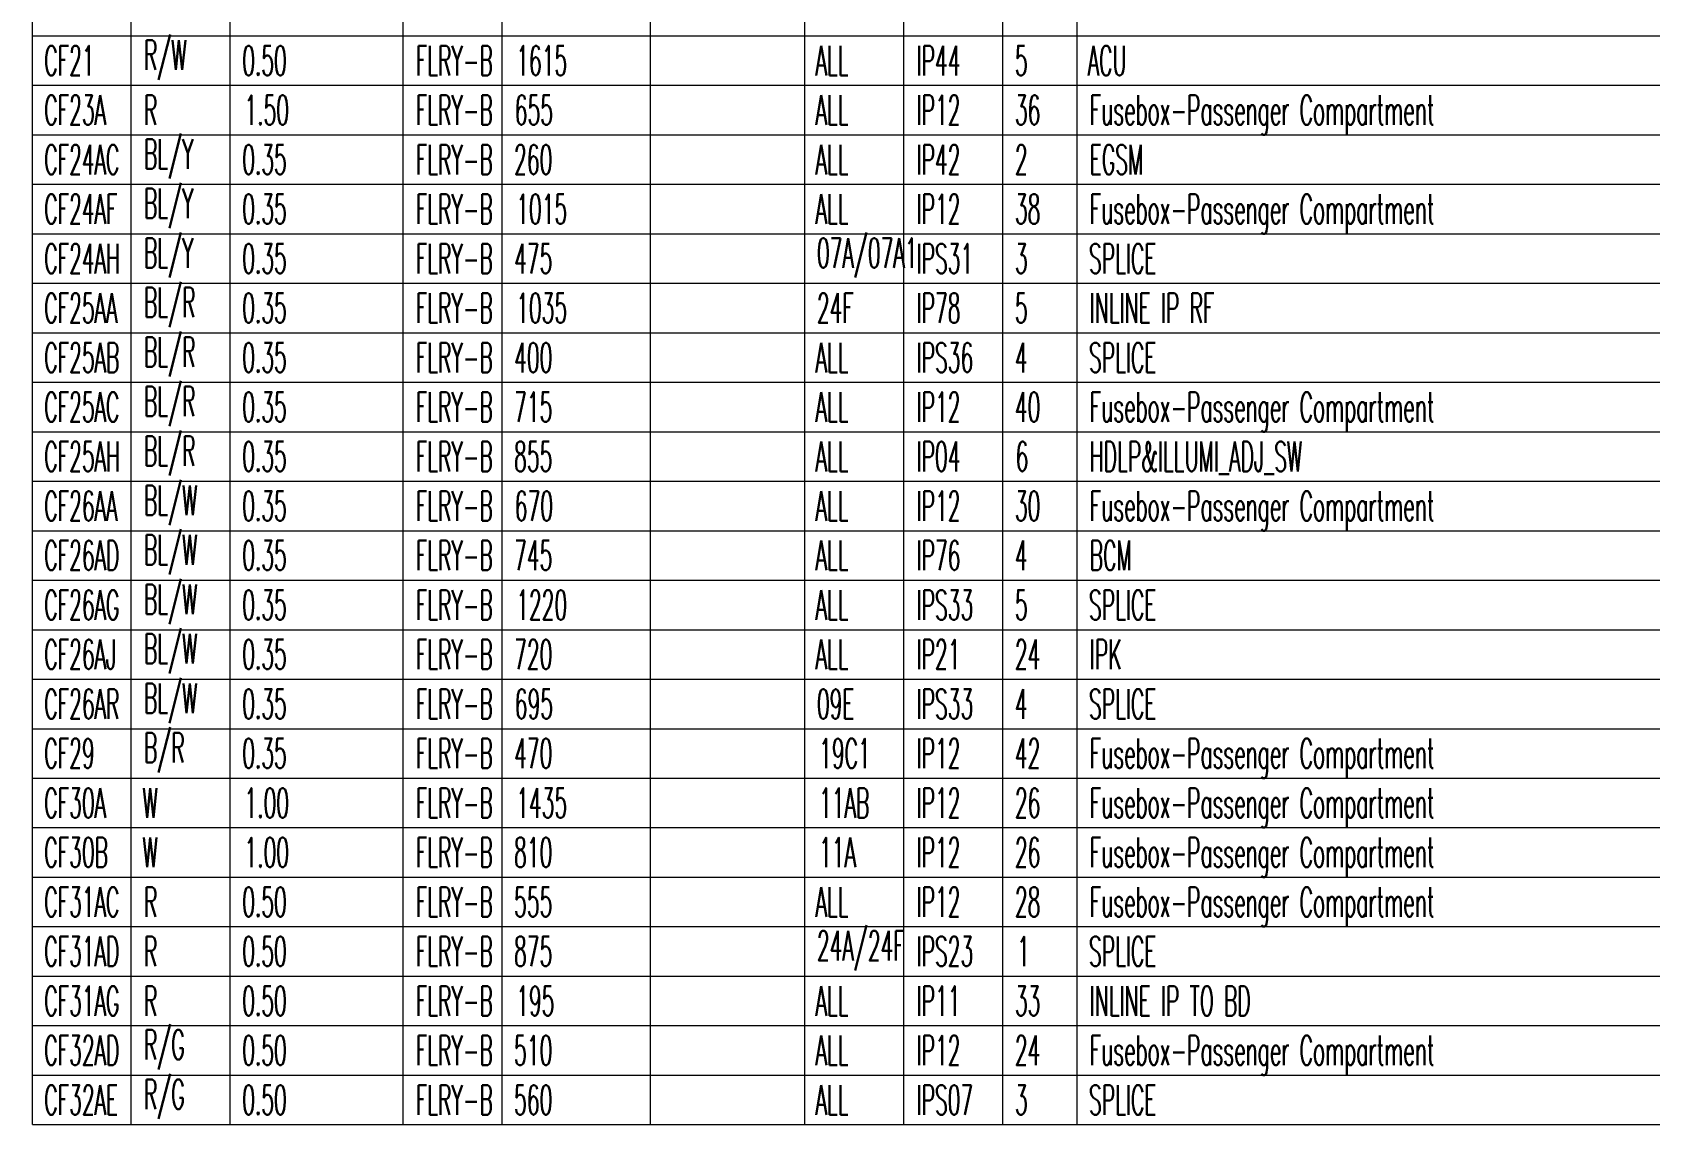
# Model space of a CAD drawing. Header units: inches. Extents: x 47316 to 59086, y 3141 to 11743.
# Drawn here: x 55095.9 to 55259.4, y 8425.2 to 8535.6 of the extents above; entities that cross this region are included whole.
import ezdxf

# ---------------------------------------------------------------- set-up
doc = ezdxf.new("R2010")
doc.units = ezdxf.units.IN
doc.header["$MEASUREMENT"] = 0
doc.styles.get("Standard").update_dxf_attribs({"font": ''})
doc.styles.get('Standard').set_extended_font_data('SimSun')

msp = doc.modelspace()

# ---------------------------------------------------------------- linework, layer by layer
at = {"color": 0, "linetype": 'Continuous', "lineweight": 15}
for p, q in [((55095.95, 8425.24), (55095.95, 8930.24)), ((55105.95, 8425.24), (55105.95, 8930.24)), ((55115.95, 8425.24), (55115.95, 8930.24)), ((55133.42, 8425.24), (55133.42, 8930.24)), ((55143.42, 8425.24), (55143.42, 8930.24)), ((55158.42, 8425.24), (55158.42, 8930.24)), ((55174.02, 8425.24), (55174.02, 8930.24)), ((55184.02, 8425.24), (55184.02, 8930.24)), ((55194.02, 8425.24), (55194.02, 8930.24)), ((55201.52, 8425.24), (55201.52, 8930.24)), ((55095.95, 8535.24), (55422.8, 8535.24)), ((55095.95, 8530.24), (55422.8, 8530.24)), ((55095.95, 8525.24), (55422.8, 8525.24)), ((55095.95, 8520.24), (55422.8, 8520.24)), ((55095.95, 8515.24), (55422.8, 8515.24)), ((55095.95, 8510.24), (55422.8, 8510.24)), ((55095.95, 8505.24), (55422.8, 8505.24)), ((55095.95, 8500.24), (55422.8, 8500.24)), ((55095.95, 8495.24), (55422.8, 8495.24)), ((55095.95, 8490.24), (55422.8, 8490.24)), ((55095.95, 8485.24), (55422.8, 8485.24)), ((55095.95, 8480.24), (55422.8, 8480.24)), ((55095.95, 8475.24), (55422.8, 8475.24)), ((55095.95, 8470.24), (55422.8, 8470.24)), ((55095.95, 8465.24), (55422.8, 8465.24)), ((55095.95, 8460.24), (55422.8, 8460.24)), ((55095.95, 8455.24), (55422.8, 8455.24)), ((55095.95, 8450.24), (55422.8, 8450.24)), ((55095.95, 8445.24), (55422.8, 8445.24)), ((55095.95, 8440.24), (55422.8, 8440.24)), ((55095.95, 8435.24), (55422.8, 8435.24)), ((55095.95, 8430.24), (55422.8, 8430.24)), ((55095.95, 8425.24), (55422.8, 8425.24))]:
    msp.add_line(p, q, dxfattribs=at)

# ---------------------------------------------------------------- texts
at = {"color": 7, "linetype": 'Continuous', "lineweight": 15, "char_height": 3, "attachment_point": 1}
for s, insert, width in [('\\Fromans.shx;\\W0.5000000000;\\T1.0000000000;\\o\\lCF21', (55097.16, 8534.24), 5.6429), ('\\Fromans.shx;\\W0.5000000000;\\T1.0000000000;\\o\\lR/W', (55107.23, 8534.81), 4.7857), ('\\Fromans.shx;\\W0.5000000000;\\T1.0000000000;\\o\\l0.50', (55117.16, 8534.24), 5), ('\\Fromans.shx;\\W0.5000000000;\\T1.0000000000;\\o\\lFLRY-B', (55134.7, 8534.24), 8.6429), ('\\Fromans.shx;\\W0.5000000000;\\T1.0000000000;\\o\\l1615', (55144.85, 8534.24), 5.7143), ('\\Fromans.shx;\\W0.5000000000;\\T1.0000000000;\\o\\lALL', (55175.09, 8534.24), 3.7143), ('\\Fromans.shx;\\W0.5000000000;\\T1.0000000000;\\o\\lIP44', (55185.3, 8534.24), 4.9286), ('\\Fromans.shx;\\W0.5000000000;\\T1.0000000000;\\o\\l5', (55195.23, 8534.24), 1.4286), ('\\Fromans.shx;\\W0.5000000000;\\T1.0000000000;\\o\\lACU', (55202.59, 8534.24), 4.3571), ('\\Fromans.shx;\\W0.5000000000;\\T1.0000000000;\\o\\lCF23A', (55097.16, 8529.24), 6.9286), ('\\Fromans.shx;\\W0.5000000000;\\T1.0000000000;\\o\\lR', (55107.23, 8529.24), 1.5), ('\\Fromans.shx;\\W0.5000000000;\\T1.0000000000;\\o\\l1.50', (55117.38, 8529.24), 5), ('\\Fromans.shx;\\W0.5000000000;\\T1.0000000000;\\o\\lFLRY-B', (55134.7, 8529.24), 8.6429), ('\\Fromans.shx;\\W0.5000000000;\\T1.0000000000;\\o\\l655', (55144.7, 8529.24), 4.2857), ('\\Fromans.shx;\\W0.5000000000;\\T1.0000000000;\\o\\lALL', (55175.09, 8529.24), 3.7143), ('\\Fromans.shx;\\W0.5000000000;\\T1.0000000000;\\o\\lIP12', (55185.3, 8529.24), 4.9286), ('\\Fromans.shx;\\W0.5000000000;\\T1.0000000000;\\o\\l36', (55195.23, 8529.24), 2.8571), ('\\Fromans.shx;\\W0.5000000000;\\T1.0000000000;\\o\\lFusebox-Passenger Compartment', (55202.8, 8529.24), 39.0714), ('\\Fromans.shx;\\W0.5000000000;\\T1.0000000000;\\o\\lBL/Y', (55107.23, 8524.81), 5.5714), ('\\Fromans.shx;\\W0.5000000000;\\T1.0000000000;\\o\\lCF24AC', (55097.16, 8524.24), 8.4286), ('\\Fromans.shx;\\W0.5000000000;\\T1.0000000000;\\o\\l0.35', (55117.16, 8524.24), 5), ('\\Fromans.shx;\\W0.5000000000;\\T1.0000000000;\\o\\lFLRY-B', (55134.7, 8524.24), 8.6429), ('\\Fromans.shx;\\W0.5000000000;\\T1.0000000000;\\o\\l260', (55144.63, 8524.24), 4.2857), ('\\Fromans.shx;\\W0.5000000000;\\T1.0000000000;\\o\\lALL', (55175.09, 8524.24), 3.7143), ('\\Fromans.shx;\\W0.5000000000;\\T1.0000000000;\\o\\lIP42', (55185.3, 8524.24), 4.9286), ('\\Fromans.shx;\\W0.5000000000;\\T1.0000000000;\\o\\l2', (55195.23, 8524.24), 1.4286), ('\\Fromans.shx;\\W0.5000000000;\\T1.0000000000;\\o\\lEGSM', (55202.8, 8524.24), 6), ('\\Fromans.shx;\\W0.5000000000;\\T1.0000000000;\\o\\lBL/Y', (55107.23, 8519.81), 5.5714), ('\\Fromans.shx;\\W0.5000000000;\\T1.0000000000;\\o\\lCF24AF', (55097.16, 8519.24), 8.2143), ('\\Fromans.shx;\\W0.5000000000;\\T1.0000000000;\\o\\l0.35', (55117.16, 8519.24), 5), ('\\Fromans.shx;\\W0.5000000000;\\T1.0000000000;\\o\\lFLRY-B', (55134.7, 8519.24), 8.6429), ('\\Fromans.shx;\\W0.5000000000;\\T1.0000000000;\\o\\l1015', (55144.85, 8519.24), 5.7143), ('\\Fromans.shx;\\W0.5000000000;\\T1.0000000000;\\o\\lALL', (55175.09, 8519.24), 3.7143), ('\\Fromans.shx;\\W0.5000000000;\\T1.0000000000;\\o\\lIP12', (55185.3, 8519.24), 4.9286), ('\\Fromans.shx;\\W0.5000000000;\\T1.0000000000;\\o\\l38', (55195.23, 8519.24), 2.8571), ('\\Fromans.shx;\\W0.5000000000;\\T1.0000000000;\\o\\lFusebox-Passenger Compartment', (55202.8, 8519.24), 39.0714), ('\\Fromans.shx;\\W0.5000000000;\\T1.0000000000;\\o\\lBL/Y', (55107.23, 8514.81), 5.5714), ('\\Fromans.shx;\\W0.5000000000;\\T1.0000000000;\\o\\l07A/07A1', (55175.23, 8514.81), 11.2857), ('\\Fromans.shx;\\W0.5000000000;\\T1.0000000000;\\o\\lCF24AH', (55097.16, 8514.24), 8.5), ('\\Fromans.shx;\\W0.5000000000;\\T1.0000000000;\\o\\l0.35', (55117.16, 8514.24), 5), ('\\Fromans.shx;\\W0.5000000000;\\T1.0000000000;\\o\\lFLRY-B', (55134.7, 8514.24), 8.6429), ('\\Fromans.shx;\\W0.5000000000;\\T1.0000000000;\\o\\l475', (55144.63, 8514.24), 4.2857), ('\\Fromans.shx;\\W0.5000000000;\\T1.0000000000;\\o\\lIPS31', (55185.3, 8514.24), 6.3571), ('\\Fromans.shx;\\W0.5000000000;\\T1.0000000000;\\o\\l3', (55195.23, 8514.24), 1.4286), ('\\Fromans.shx;\\W0.5000000000;\\T1.0000000000;\\o\\lSPLICE', (55202.73, 8514.24), 7.5714), ('\\Fromans.shx;\\W0.5000000000;\\T1.0000000000;\\o\\lBL/R', (55107.23, 8509.81), 5.7857), ('\\Fromans.shx;\\W0.5000000000;\\T1.0000000000;\\o\\lCF25AA', (55097.16, 8509.24), 8.2143), ('\\Fromans.shx;\\W0.5000000000;\\T1.0000000000;\\o\\l0.35', (55117.16, 8509.24), 5), ('\\Fromans.shx;\\W0.5000000000;\\T1.0000000000;\\o\\lFLRY-B', (55134.7, 8509.24), 8.6429), ('\\Fromans.shx;\\W0.5000000000;\\T1.0000000000;\\o\\l1035', (55144.85, 8509.24), 5.7143), ('\\Fromans.shx;\\W0.5000000000;\\T1.0000000000;\\o\\l24F', (55175.23, 8509.24), 4.1429), ('\\Fromans.shx;\\W0.5000000000;\\T1.0000000000;\\o\\lIP78', (55185.3, 8509.24), 4.9286), ('\\Fromans.shx;\\W0.5000000000;\\T1.0000000000;\\o\\l5', (55195.23, 8509.24), 1.4286), ('\\Fromans.shx;\\W0.5000000000;\\T1.0000000000;\\o\\lINLINE IP RF', (55202.8, 8509.24), 14.7143), ('\\Fromans.shx;\\W0.5000000000;\\T1.0000000000;\\o\\lBL/R', (55107.23, 8504.81), 5.7857), ('\\Fromans.shx;\\W0.5000000000;\\T1.0000000000;\\o\\lCF25AB', (55097.16, 8504.24), 8.4286), ('\\Fromans.shx;\\W0.5000000000;\\T1.0000000000;\\o\\l0.35', (55117.16, 8504.24), 5), ('\\Fromans.shx;\\W0.5000000000;\\T1.0000000000;\\o\\lFLRY-B', (55134.7, 8504.24), 8.6429), ('\\Fromans.shx;\\W0.5000000000;\\T1.0000000000;\\o\\l400', (55144.63, 8504.24), 4.2857), ('\\Fromans.shx;\\W0.5000000000;\\T1.0000000000;\\o\\lALL', (55175.09, 8504.24), 3.7143), ('\\Fromans.shx;\\W0.5000000000;\\T1.0000000000;\\o\\lIPS36', (55185.3, 8504.24), 6.3571), ('\\Fromans.shx;\\W0.5000000000;\\T1.0000000000;\\o\\l4', (55195.23, 8504.24), 1.4286), ('\\Fromans.shx;\\W0.5000000000;\\T1.0000000000;\\o\\lSPLICE', (55202.73, 8504.24), 7.5714), ('\\Fromans.shx;\\W0.5000000000;\\T1.0000000000;\\o\\lBL/R', (55107.23, 8499.81), 5.7857), ('\\Fromans.shx;\\W0.5000000000;\\T1.0000000000;\\o\\lCF25AC', (55097.16, 8499.24), 8.4286), ('\\Fromans.shx;\\W0.5000000000;\\T1.0000000000;\\o\\l0.35', (55117.16, 8499.24), 5), ('\\Fromans.shx;\\W0.5000000000;\\T1.0000000000;\\o\\lFLRY-B', (55134.7, 8499.24), 8.6429), ('\\Fromans.shx;\\W0.5000000000;\\T1.0000000000;\\o\\l715', (55144.63, 8499.24), 4.2857), ('\\Fromans.shx;\\W0.5000000000;\\T1.0000000000;\\o\\lALL', (55175.09, 8499.24), 3.7143), ('\\Fromans.shx;\\W0.5000000000;\\T1.0000000000;\\o\\lIP12', (55185.3, 8499.24), 4.9286), ('\\Fromans.shx;\\W0.5000000000;\\T1.0000000000;\\o\\l40', (55195.23, 8499.24), 2.8571), ('\\Fromans.shx;\\W0.5000000000;\\T1.0000000000;\\o\\lFusebox-Passenger Compartment', (55202.8, 8499.24), 39.0714), ('\\Fromans.shx;\\W0.5000000000;\\T1.0000000000;\\o\\lBL/R', (55107.23, 8494.81), 5.7857), ('\\Fromans.shx;\\W0.5000000000;\\T1.0000000000;\\o\\lCF25AH', (55097.16, 8494.24), 8.5), ('\\Fromans.shx;\\W0.5000000000;\\T1.0000000000;\\o\\l0.35', (55117.16, 8494.24), 5), ('\\Fromans.shx;\\W0.5000000000;\\T1.0000000000;\\o\\lFLRY-B', (55134.7, 8494.24), 8.6429), ('\\Fromans.shx;\\W0.5000000000;\\T1.0000000000;\\o\\l855', (55144.63, 8494.24), 4.2857), ('\\Fromans.shx;\\W0.5000000000;\\T1.0000000000;\\o\\lALL', (55175.09, 8494.24), 3.7143), ('\\Fromans.shx;\\W0.5000000000;\\T1.0000000000;\\o\\lIP04', (55185.3, 8494.24), 4.9286), ('\\Fromans.shx;\\W0.5000000000;\\T1.0000000000;\\o\\l6', (55195.3, 8494.24), 1.4286), ('\\Fromans.shx;\\W0.5000000000;\\T1.0000000000;\\o\\lHDLP&ILLUMI_ADJ_SW', (55202.8, 8494.24), 25), ('\\Fromans.shx;\\W0.5000000000;\\T1.0000000000;\\o\\lBL/W', (55107.23, 8489.81), 6), ('\\Fromans.shx;\\W0.5000000000;\\T1.0000000000;\\o\\lCF26AA', (55097.16, 8489.24), 8.2143), ('\\Fromans.shx;\\W0.5000000000;\\T1.0000000000;\\o\\l0.35', (55117.16, 8489.24), 5), ('\\Fromans.shx;\\W0.5000000000;\\T1.0000000000;\\o\\lFLRY-B', (55134.7, 8489.24), 8.6429), ('\\Fromans.shx;\\W0.5000000000;\\T1.0000000000;\\o\\l670', (55144.7, 8489.24), 4.2857), ('\\Fromans.shx;\\W0.5000000000;\\T1.0000000000;\\o\\lALL', (55175.09, 8489.24), 3.7143), ('\\Fromans.shx;\\W0.5000000000;\\T1.0000000000;\\o\\lIP12', (55185.3, 8489.24), 4.9286), ('\\Fromans.shx;\\W0.5000000000;\\T1.0000000000;\\o\\l30', (55195.23, 8489.24), 2.8571), ('\\Fromans.shx;\\W0.5000000000;\\T1.0000000000;\\o\\lFusebox-Passenger Compartment', (55202.8, 8489.24), 39.0714), ('\\Fromans.shx;\\W0.5000000000;\\T1.0000000000;\\o\\lBL/W', (55107.23, 8484.81), 6), ('\\Fromans.shx;\\W0.5000000000;\\T1.0000000000;\\o\\lCF26AD', (55097.16, 8484.24), 8.4286), ('\\Fromans.shx;\\W0.5000000000;\\T1.0000000000;\\o\\l0.35', (55117.16, 8484.24), 5), ('\\Fromans.shx;\\W0.5000000000;\\T1.0000000000;\\o\\lFLRY-B', (55134.7, 8484.24), 8.6429), ('\\Fromans.shx;\\W0.5000000000;\\T1.0000000000;\\o\\l745', (55144.63, 8484.24), 4.2857), ('\\Fromans.shx;\\W0.5000000000;\\T1.0000000000;\\o\\lALL', (55175.09, 8484.24), 3.7143), ('\\Fromans.shx;\\W0.5000000000;\\T1.0000000000;\\o\\lIP76', (55185.3, 8484.24), 4.9286), ('\\Fromans.shx;\\W0.5000000000;\\T1.0000000000;\\o\\l4', (55195.23, 8484.24), 1.4286), ('\\Fromans.shx;\\W0.5000000000;\\T1.0000000000;\\o\\lBCM', (55202.8, 8484.24), 4.7143), ('\\Fromans.shx;\\W0.5000000000;\\T1.0000000000;\\o\\lBL/W', (55107.23, 8479.81), 6), ('\\Fromans.shx;\\W0.5000000000;\\T1.0000000000;\\o\\lCF26AG', (55097.16, 8479.24), 8.4286), ('\\Fromans.shx;\\W0.5000000000;\\T1.0000000000;\\o\\l0.35', (55117.16, 8479.24), 5), ('\\Fromans.shx;\\W0.5000000000;\\T1.0000000000;\\o\\lFLRY-B', (55134.7, 8479.24), 8.6429), ('\\Fromans.shx;\\W0.5000000000;\\T1.0000000000;\\o\\l1220', (55144.85, 8479.24), 5.7143), ('\\Fromans.shx;\\W0.5000000000;\\T1.0000000000;\\o\\lALL', (55175.09, 8479.24), 3.7143), ('\\Fromans.shx;\\W0.5000000000;\\T1.0000000000;\\o\\lIPS33', (55185.3, 8479.24), 6.3571), ('\\Fromans.shx;\\W0.5000000000;\\T1.0000000000;\\o\\l5', (55195.23, 8479.24), 1.4286), ('\\Fromans.shx;\\W0.5000000000;\\T1.0000000000;\\o\\lSPLICE', (55202.73, 8479.24), 7.5714), ('\\Fromans.shx;\\W0.5000000000;\\T1.0000000000;\\o\\lBL/W', (55107.23, 8474.81), 6), ('\\Fromans.shx;\\W0.5000000000;\\T1.0000000000;\\o\\lCF26AJ', (55097.16, 8474.24), 8.0714), ('\\Fromans.shx;\\W0.5000000000;\\T1.0000000000;\\o\\l0.35', (55117.16, 8474.24), 5), ('\\Fromans.shx;\\W0.5000000000;\\T1.0000000000;\\o\\lFLRY-B', (55134.7, 8474.24), 8.6429), ('\\Fromans.shx;\\W0.5000000000;\\T1.0000000000;\\o\\l720', (55144.63, 8474.24), 4.2857), ('\\Fromans.shx;\\W0.5000000000;\\T1.0000000000;\\o\\lALL', (55175.09, 8474.24), 3.7143), ('\\Fromans.shx;\\W0.5000000000;\\T1.0000000000;\\o\\lIP21', (55185.3, 8474.24), 4.9286), ('\\Fromans.shx;\\W0.5000000000;\\T1.0000000000;\\o\\l24', (55195.23, 8474.24), 2.8571), ('\\Fromans.shx;\\W0.5000000000;\\T1.0000000000;\\o\\lIPK', (55202.8, 8474.24), 3.5714), ('\\Fromans.shx;\\W0.5000000000;\\T1.0000000000;\\o\\lBL/W', (55107.23, 8469.81), 6), ('\\Fromans.shx;\\W0.5000000000;\\T1.0000000000;\\o\\lCF26AR', (55097.16, 8469.24), 8.4286), ('\\Fromans.shx;\\W0.5000000000;\\T1.0000000000;\\o\\l0.35', (55117.16, 8469.24), 5), ('\\Fromans.shx;\\W0.5000000000;\\T1.0000000000;\\o\\lFLRY-B', (55134.7, 8469.24), 8.6429), ('\\Fromans.shx;\\W0.5000000000;\\T1.0000000000;\\o\\l695', (55144.7, 8469.24), 4.2857), ('\\Fromans.shx;\\W0.5000000000;\\T1.0000000000;\\o\\l09E', (55175.23, 8469.24), 4.2143), ('\\Fromans.shx;\\W0.5000000000;\\T1.0000000000;\\o\\lIPS33', (55185.3, 8469.24), 6.3571), ('\\Fromans.shx;\\W0.5000000000;\\T1.0000000000;\\o\\l4', (55195.23, 8469.24), 1.4286), ('\\Fromans.shx;\\W0.5000000000;\\T1.0000000000;\\o\\lSPLICE', (55202.73, 8469.24), 7.5714), ('\\Fromans.shx;\\W0.5000000000;\\T1.0000000000;\\o\\lCF29', (55097.16, 8464.24), 5.6429), ('\\Fromans.shx;\\W0.5000000000;\\T1.0000000000;\\o\\lB/R', (55107.23, 8464.81), 4.5714), ('\\Fromans.shx;\\W0.5000000000;\\T1.0000000000;\\o\\l0.35', (55117.16, 8464.24), 5), ('\\Fromans.shx;\\W0.5000000000;\\T1.0000000000;\\o\\lFLRY-B', (55134.7, 8464.24), 8.6429), ('\\Fromans.shx;\\W0.5000000000;\\T1.0000000000;\\o\\l470', (55144.63, 8464.24), 4.2857), ('\\Fromans.shx;\\W0.5000000000;\\T1.0000000000;\\o\\l19C1', (55175.45, 8464.24), 5.7857), ('\\Fromans.shx;\\W0.5000000000;\\T1.0000000000;\\o\\lIP12', (55185.3, 8464.24), 4.9286), ('\\Fromans.shx;\\W0.5000000000;\\T1.0000000000;\\o\\l42', (55195.23, 8464.24), 2.8571), ('\\Fromans.shx;\\W0.5000000000;\\T1.0000000000;\\o\\lFusebox-Passenger Compartment', (55202.8, 8464.24), 39.0714), ('\\Fromans.shx;\\W0.5000000000;\\T1.0000000000;\\o\\lCF30A', (55097.16, 8459.24), 6.9286), ('\\Fromans.shx;\\W0.5000000000;\\T1.0000000000;\\o\\lW', (55107.09, 8459.24), 1.7143), ('\\Fromans.shx;\\W0.5000000000;\\T1.0000000000;\\o\\l1.00', (55117.38, 8459.24), 5), ('\\Fromans.shx;\\W0.5000000000;\\T1.0000000000;\\o\\lFLRY-B', (55134.7, 8459.24), 8.6429), ('\\Fromans.shx;\\W0.5000000000;\\T1.0000000000;\\o\\l1435', (55144.85, 8459.24), 5.7143), ('\\Fromans.shx;\\W0.5000000000;\\T1.0000000000;\\o\\l11AB', (55175.45, 8459.24), 5.6429), ('\\Fromans.shx;\\W0.5000000000;\\T1.0000000000;\\o\\lIP12', (55185.3, 8459.24), 4.9286), ('\\Fromans.shx;\\W0.5000000000;\\T1.0000000000;\\o\\l26', (55195.23, 8459.24), 2.8571), ('\\Fromans.shx;\\W0.5000000000;\\T1.0000000000;\\o\\lFusebox-Passenger Compartment', (55202.8, 8459.24), 39.0714), ('\\Fromans.shx;\\W0.5000000000;\\T1.0000000000;\\o\\lCF30B', (55097.16, 8454.24), 7.1429), ('\\Fromans.shx;\\W0.5000000000;\\T1.0000000000;\\o\\lW', (55107.09, 8454.24), 1.7143), ('\\Fromans.shx;\\W0.5000000000;\\T1.0000000000;\\o\\l1.00', (55117.38, 8454.24), 5), ('\\Fromans.shx;\\W0.5000000000;\\T1.0000000000;\\o\\lFLRY-B', (55134.7, 8454.24), 8.6429), ('\\Fromans.shx;\\W0.5000000000;\\T1.0000000000;\\o\\l810', (55144.63, 8454.24), 4.2857), ('\\Fromans.shx;\\W0.5000000000;\\T1.0000000000;\\o\\l11A', (55175.45, 8454.24), 4.1429), ('\\Fromans.shx;\\W0.5000000000;\\T1.0000000000;\\o\\lIP12', (55185.3, 8454.24), 4.9286), ('\\Fromans.shx;\\W0.5000000000;\\T1.0000000000;\\o\\l26', (55195.23, 8454.24), 2.8571), ('\\Fromans.shx;\\W0.5000000000;\\T1.0000000000;\\o\\lFusebox-Passenger Compartment', (55202.8, 8454.24), 39.0714), ('\\Fromans.shx;\\W0.5000000000;\\T1.0000000000;\\o\\lCF31AC', (55097.16, 8449.24), 8.4286), ('\\Fromans.shx;\\W0.5000000000;\\T1.0000000000;\\o\\lR', (55107.23, 8449.24), 1.5), ('\\Fromans.shx;\\W0.5000000000;\\T1.0000000000;\\o\\l0.50', (55117.16, 8449.24), 5), ('\\Fromans.shx;\\W0.5000000000;\\T1.0000000000;\\o\\lFLRY-B', (55134.7, 8449.24), 8.6429), ('\\Fromans.shx;\\W0.5000000000;\\T1.0000000000;\\o\\l555', (55144.63, 8449.24), 4.2857), ('\\Fromans.shx;\\W0.5000000000;\\T1.0000000000;\\o\\lALL', (55175.09, 8449.24), 3.7143), ('\\Fromans.shx;\\W0.5000000000;\\T1.0000000000;\\o\\lIP12', (55185.3, 8449.24), 4.9286), ('\\Fromans.shx;\\W0.5000000000;\\T1.0000000000;\\o\\l28', (55195.23, 8449.24), 2.8571), ('\\Fromans.shx;\\W0.5000000000;\\T1.0000000000;\\o\\lFusebox-Passenger Compartment', (55202.8, 8449.24), 39.0714), ('\\Fromans.shx;\\W0.5000000000;\\T1.0000000000;\\o\\lCF31AD', (55097.16, 8444.24), 8.4286), ('\\Fromans.shx;\\W0.5000000000;\\T1.0000000000;\\o\\lR', (55107.23, 8444.24), 1.5), ('\\Fromans.shx;\\W0.5000000000;\\T1.0000000000;\\o\\l0.50', (55117.16, 8444.24), 5), ('\\Fromans.shx;\\W0.5000000000;\\T1.0000000000;\\o\\lFLRY-B', (55134.7, 8444.24), 8.6429), ('\\Fromans.shx;\\W0.5000000000;\\T1.0000000000;\\o\\l875', (55144.63, 8444.24), 4.2857), ('\\Fromans.shx;\\W0.5000000000;\\T1.0000000000;\\o\\l24A/24F', (55175.23, 8444.81), 9.8571), ('\\Fromans.shx;\\W0.5000000000;\\T1.0000000000;\\o\\lIPS23', (55185.3, 8444.24), 6.3571), ('\\Fromans.shx;\\W0.5000000000;\\T1.0000000000;\\o\\l1', (55195.45, 8444.24), 1.4286), ('\\Fromans.shx;\\W0.5000000000;\\T1.0000000000;\\o\\lSPLICE', (55202.73, 8444.24), 7.5714), ('\\Fromans.shx;\\W0.5000000000;\\T1.0000000000;\\o\\lCF31AG', (55097.16, 8439.24), 8.4286), ('\\Fromans.shx;\\W0.5000000000;\\T1.0000000000;\\o\\lR', (55107.23, 8439.24), 1.5), ('\\Fromans.shx;\\W0.5000000000;\\T1.0000000000;\\o\\l0.50', (55117.16, 8439.24), 5), ('\\Fromans.shx;\\W0.5000000000;\\T1.0000000000;\\o\\lFLRY-B', (55134.7, 8439.24), 8.6429), ('\\Fromans.shx;\\W0.5000000000;\\T1.0000000000;\\o\\l195', (55144.85, 8439.24), 4.2857), ('\\Fromans.shx;\\W0.5000000000;\\T1.0000000000;\\o\\lALL', (55175.09, 8439.24), 3.7143), ('\\Fromans.shx;\\W0.5000000000;\\T1.0000000000;\\o\\lIP11', (55185.3, 8439.24), 4.9286), ('\\Fromans.shx;\\W0.5000000000;\\T1.0000000000;\\o\\l33', (55195.23, 8439.24), 2.8571), ('\\Fromans.shx;\\W0.5000000000;\\T1.0000000000;\\o\\lINLINE IP TO BD', (55202.8, 8439.24), 19.1429), ('\\Fromans.shx;\\W0.5000000000;\\T1.0000000000;\\o\\lR/G', (55107.23, 8434.81), 4.5714), ('\\Fromans.shx;\\W0.5000000000;\\T1.0000000000;\\o\\lCF32AD', (55097.16, 8434.24), 8.4286), ('\\Fromans.shx;\\W0.5000000000;\\T1.0000000000;\\o\\l0.50', (55117.16, 8434.24), 5), ('\\Fromans.shx;\\W0.5000000000;\\T1.0000000000;\\o\\lFLRY-B', (55134.7, 8434.24), 8.6429), ('\\Fromans.shx;\\W0.5000000000;\\T1.0000000000;\\o\\l510', (55144.63, 8434.24), 4.2857), ('\\Fromans.shx;\\W0.5000000000;\\T1.0000000000;\\o\\lALL', (55175.09, 8434.24), 3.7143), ('\\Fromans.shx;\\W0.5000000000;\\T1.0000000000;\\o\\lIP12', (55185.3, 8434.24), 4.9286), ('\\Fromans.shx;\\W0.5000000000;\\T1.0000000000;\\o\\l24', (55195.23, 8434.24), 2.8571), ('\\Fromans.shx;\\W0.5000000000;\\T1.0000000000;\\o\\lFusebox-Passenger Compartment', (55202.8, 8434.24), 39.0714), ('\\Fromans.shx;\\W0.5000000000;\\T1.0000000000;\\o\\lR/G', (55107.23, 8429.81), 4.5714), ('\\Fromans.shx;\\W0.5000000000;\\T1.0000000000;\\o\\lCF32AE', (55097.16, 8429.24), 8.2857), ('\\Fromans.shx;\\W0.5000000000;\\T1.0000000000;\\o\\l0.50', (55117.16, 8429.24), 5), ('\\Fromans.shx;\\W0.5000000000;\\T1.0000000000;\\o\\lFLRY-B', (55134.7, 8429.24), 8.6429), ('\\Fromans.shx;\\W0.5000000000;\\T1.0000000000;\\o\\l560', (55144.63, 8429.24), 4.2857), ('\\Fromans.shx;\\W0.5000000000;\\T1.0000000000;\\o\\lALL', (55175.09, 8429.24), 3.7143), ('\\Fromans.shx;\\W0.5000000000;\\T1.0000000000;\\o\\lIPS07', (55185.3, 8429.24), 6.3571), ('\\Fromans.shx;\\W0.5000000000;\\T1.0000000000;\\o\\l3', (55195.23, 8429.24), 1.4286), ('\\Fromans.shx;\\W0.5000000000;\\T1.0000000000;\\o\\lSPLICE', (55202.73, 8429.24), 7.5714)]:
    msp.add_mtext(s, dxfattribs=dict(at, insert=insert, width=width))

doc.saveas('drawing.dxf')
